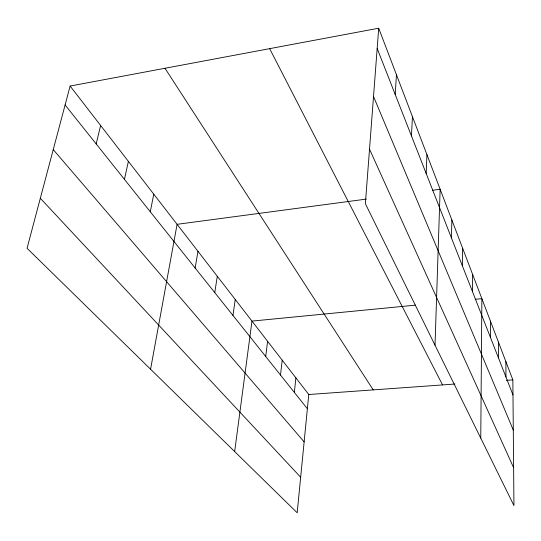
<?xml version="1.0" encoding="UTF-8"?>
<svg xmlns="http://www.w3.org/2000/svg" width="541" height="541" viewBox="0 0 541 541"><rect width="100%" height="100%" fill="white"/><g stroke="black" fill="none" stroke-linecap="round" stroke-linejoin="round"><path stroke-width="0.81" d="M490.396 337.32L490.444 321.138M480.766 438.176L481.869 298.666L475.147 299.322M472.415 291.457L472.638 274.463M462.339 265.753L462.67 248.333M451.417 237.891L451.877 220.031M435.025 345.219L440.144 189.269L432.651 190.27M426.159 173.451L426.937 154.658M411.451 135.926L412.438 116.646M395.207 94.479L396.445 74.712M378.707 28.213L365.378 203.693L513.95 505.605L512.848 379.877L378.707 28.213L70.12 86.053L27.05 248.285L297.185 512.787L308.769 394.517L70.12 86.053M294.358 392.428L295.893 377.875M280.502 375.048L282.199 360.171M265.712 356.505L267.585 341.283M234.659 451.566L251.971 321.104L415.589 305.138M232.961 315.437L235.247 299.491M214.757 292.607L217.293 276.282M195.145 268.018L197.965 251.295M150.567 369.226L177.096 224.319L366.358 199.102M150.27 211.747L153.779 194.185M124.444 179.362L128.386 161.36M96.176 143.92L100.612 125.465M308.769 394.517L454.967 384.029M506.241 380.35L512.848 379.877M40.332 198.27L300.668 477.236M53.248 149.614L304.13 441.882M65.103 104.954L307.376 408.746M164.985 68.267L373.229 389.892M269.655 48.649L442.552 384.922M369.517 149.174L513.619 467.701M373.52 96.501L513.287 430.102M377.165 48.46L512.983 394.944M505.876 361.598L505.957 377.023M498.423 342.068L498.444 357.865"/></g></svg>
